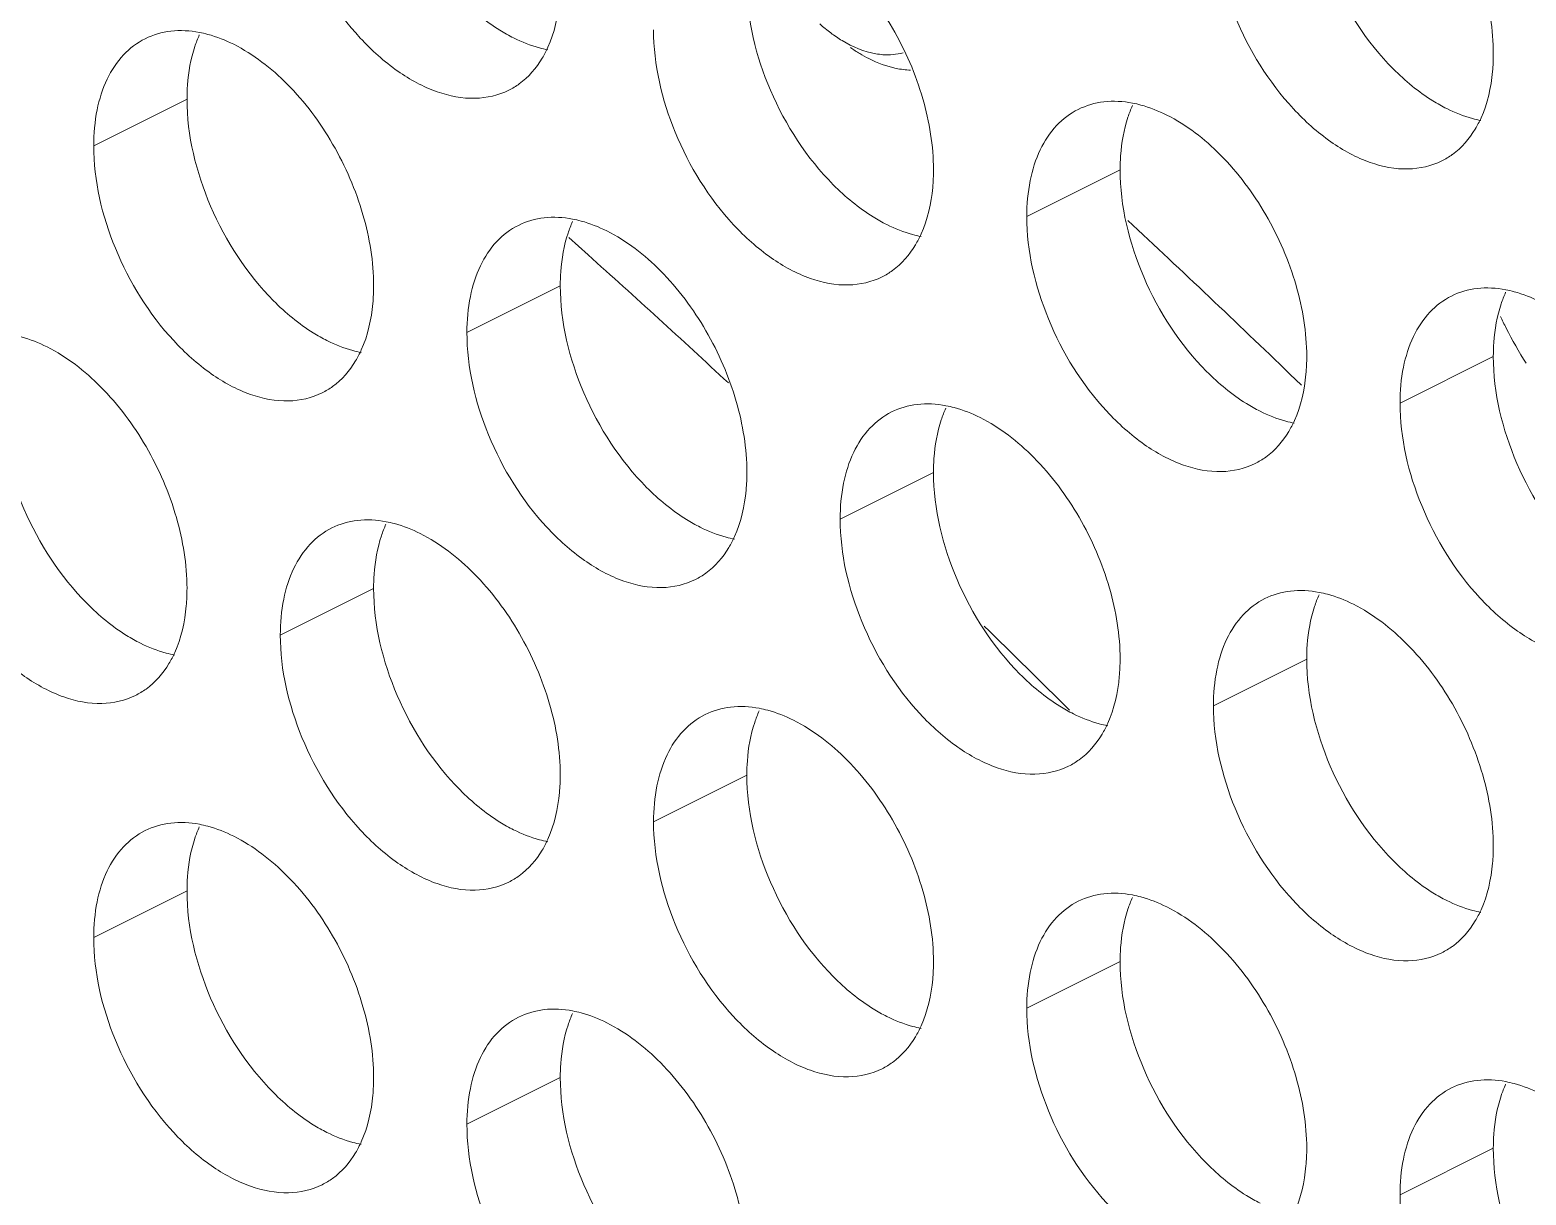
# Model space of a CAD drawing. Header units: millimetres. Extents: x 0 to 2524, y 0 to 1785.
# Drawn here: x 1880.57 to 1889.64, y 755.09 to 762.15 of the extents above; entities that cross this region are included whole.
import ezdxf

# ---------------------------------------------------------------- set-up
doc = ezdxf.new("R2010")
doc.units = ezdxf.units.MM
doc.header["$LTSCALE"] = 0.1
doc.layers.add('标注', color=251, linetype='Continuous', lineweight=9)

msp = doc.modelspace()

# ---------------------------------------------------------------- linework, layer by layer
at = {"layer": '标注'}
for p, q in [((1881.5214, 761.73), (1880.9557, 761.4471)), ((1881.5214, 761.73), (1880.9557, 761.4471)), ((1887.1783, 761.3016), (1886.6126, 761.0187)), ((1883.9529, 760.7861), (1883.8361, 760.8909)), ((1883.7842, 760.5986), (1883.2185, 760.3158)), ((1883.7842, 760.5986), (1883.2185, 760.3158)), ((1889.441, 760.1702), (1888.8753, 759.8873)), ((1888.2077, 760.0637), (1888.2789, 759.9951)), ((1886.0469, 759.4672), (1885.4812, 759.1844)), ((1886.0469, 759.4672), (1885.4812, 759.1844)), ((1882.6528, 758.7643), (1882.0871, 758.4815)), ((1888.3097, 758.3359), (1887.744, 758.053)), ((1888.3097, 758.3359), (1887.744, 758.053)), ((1884.9155, 757.6329), (1884.3499, 757.3501)), ((1881.5214, 756.93), (1880.9557, 756.6471)), ((1887.1783, 756.5016), (1886.6126, 756.2187)), ((1883.7842, 755.7986), (1883.2185, 755.5158)), ((1889.441, 755.3702), (1888.8753, 755.0873))]:
    msp.add_line(p, q, dxfattribs=at)
for centre, radius, start, end in [((1882.2659, 761.8189), 0.734, 155.87957, 161.78032), ((1882.2659, 761.8189), 0.734, 155.87957, 161.78032), ((1885.9975, 762.8927), 0.9531, 227.9166, 233.07259), ((1886.0915, 762.8256), 0.9557, 235.08756, 239.02292), ((1883.2699, 762.1895), 0.4532, 296.52559, 305.90341), ((1887.9228, 761.3905), 0.734, 155.87957, 161.78032), ((1888.9267, 761.7611), 0.4532, 296.52559, 305.90341), ((1884.5287, 760.6875), 0.734, 155.87957, 161.78032), ((1884.5287, 760.6875), 0.734, 155.87957, 161.78032), ((1833.1505, 702.9051), 79.3625, 46.072823, 47.050034), ((1832.0561, 703.0316), 77.6457, 47.208531, 48.057938), ((1885.5326, 761.0581), 0.4532, 296.52559, 305.90341), ((1890.1855, 760.2591), 0.734, 155.87957, 161.78032), ((1892.1352, 761.6808), 2.9391, 205.5487, 207.10149), ((1892.1159, 761.6705), 2.9172, 207.09398, 211.91045), ((1882.1385, 760.3552), 0.4532, 296.52559, 305.90341), ((1882.1385, 760.3552), 0.4532, 296.52559, 305.90341), ((1886.7914, 759.5562), 0.734, 155.87957, 161.78032), ((1886.7914, 759.5562), 0.734, 155.87957, 161.78032), ((1887.7953, 759.9267), 0.4532, 296.52559, 305.90341), ((1883.3973, 758.8532), 0.734, 155.87957, 161.78032), ((1884.4012, 759.2238), 0.4532, 296.52559, 305.90341), ((1884.4012, 759.2238), 0.4532, 296.52559, 305.90341), ((1889.0542, 758.4248), 0.734, 155.87957, 161.78032), ((1889.0542, 758.4248), 0.734, 155.87957, 161.78032), ((1829.3007, 700.13), 81.6474, 45.162011, 45.671287), ((1881.0071, 758.5209), 0.4532, 296.52559, 305.90341), ((1885.6601, 757.7219), 0.734, 155.87957, 161.78032), ((1886.664, 758.0924), 0.4532, 296.52559, 305.90341), ((1886.664, 758.0924), 0.4532, 296.52559, 305.90341), ((1882.2659, 757.0189), 0.734, 155.87957, 161.78032), ((1883.2699, 757.3895), 0.4532, 296.52559, 305.90341), ((1887.9228, 756.5905), 0.734, 155.87957, 161.78032), ((1888.9267, 756.9611), 0.4532, 296.52559, 305.90341), ((1888.9267, 756.9611), 0.4532, 296.52559, 305.90341), ((1884.5287, 755.8875), 0.734, 155.87957, 161.78032), ((1885.5326, 756.2581), 0.4532, 296.52559, 305.90341), ((1890.1855, 755.4591), 0.734, 155.87957, 161.78032), ((1882.1385, 755.5552), 0.4532, 296.52559, 305.90341)]:
    msp.add_arc(centre, radius, start, end, dxfattribs=at)
for points, knots in [([(1888.5925, 763.468), (1888.7131, 763.4077), (1888.9437, 763.2273), (1889.2099, 762.8693), (1889.391, 762.4505), (1889.441, 762.1494), (1889.441, 762.0045)], [0, 0, 0, 0, 0.229676, 0.488215, 0.753207, 1, 1, 1, 1]), ([(1883.4723, 761.7839), (1883.4097, 761.7527), (1883.2597, 761.7187), (1883.0219, 761.7665), (1882.7835, 761.8971), (1882.4757, 762.1747), (1882.1897, 762.6374), (1882.0871, 763.0698), (1882.0871, 763.2815)], [0, 0, 0, 0, 0.090718, 0.191742, 0.308104, 0.439279, 0.725532, 1, 1, 1, 1]), ([(1888.8335, 761.9138), (1888.6719, 762.0766), (1888.4209, 762.4638), (1888.3097, 762.9144), (1888.3097, 763.1359)], [0, 0, 0, 0, 0.508684, 1, 1, 1, 1]), ([(1889.1291, 761.3555), (1889.0665, 761.3243), (1888.9166, 761.2903), (1888.6788, 761.3381), (1888.4404, 761.4687), (1888.1326, 761.7463), (1887.8466, 762.209), (1887.744, 762.6414), (1887.744, 762.853)], [0, 0, 0, 0, 0.090718, 0.191742, 0.308104, 0.439279, 0.725532, 1, 1, 1, 1]), ([(1885.1984, 762.7651), (1885.319, 762.7047), (1885.5496, 762.5244), (1885.8158, 762.1663), (1885.9969, 761.7476), (1886.0469, 761.4465), (1886.0469, 761.3016)], [0, 0, 0, 0, 0.229676, 0.488215, 0.753207, 1, 1, 1, 1]), ([(1883.7842, 762.4329), (1883.7842, 762.3973), (1883.7785, 762.2651), (1883.7493, 762.1324), (1883.7095, 762.0441)], [0, 0, 0, 0, 0.268874, 1, 1, 1, 1]), ([(1885.4394, 761.2109), (1885.2778, 761.3737), (1885.0268, 761.7608), (1884.9155, 762.2114), (1884.9155, 762.4329)], [0, 0, 0, 0, 0.508684, 1, 1, 1, 1]), ([(1883.5013, 762.1008), (1883.4729, 762.115), (1883.355, 762.1815), (1883.2495, 762.2689), (1883.1766, 762.3423)], [0, 0, 0, 0, 0.235002, 1, 1, 1, 1]), ([(1881.2676, 762.0961), (1881.316, 762.1202), (1881.426, 762.152), (1881.5397, 762.1452), (1881.5966, 762.1343)], [0, 0, 0, 0, 0.482538, 1, 1, 1, 1]), ([(1881.2676, 762.0961), (1881.316, 762.1202), (1881.426, 762.152), (1881.5397, 762.1452), (1881.5966, 762.1343)], [0, 0, 0, 0, 0.482538, 1, 1, 1, 1]), ([(1881.5966, 762.1343), (1881.6138, 762.131), (1881.6854, 762.1144), (1881.7543, 762.0871), (1881.8043, 762.0621)], [0, 0, 0, 0, 0.238696, 1, 1, 1, 1]), ([(1881.5966, 762.1343), (1881.6138, 762.131), (1881.6854, 762.1144), (1881.7543, 762.0871), (1881.8043, 762.0621)], [0, 0, 0, 0, 0.238696, 1, 1, 1, 1]), ([(1885.735, 760.6526), (1885.6724, 760.6213), (1885.5225, 760.5874), (1885.2847, 760.6351), (1885.0463, 760.7658), (1884.7385, 761.0433), (1884.4525, 761.506), (1884.3499, 761.9384), (1884.3499, 762.1501)], [0, 0, 0, 0, 0.090718, 0.191742, 0.308104, 0.439279, 0.725532, 1, 1, 1, 1]), ([(1885.4249, 762.1308), (1885.4468, 762.1144), (1885.5299, 762.0578), (1885.6254, 762.017), (1885.6976, 762.0046)], [0, 0, 0, 0, 0.272237, 1, 1, 1, 1]), ([(1880.9557, 761.4471), (1880.9557, 761.52), (1880.9678, 761.6589), (1881.0268, 761.8491), (1881.1262, 762.0013), (1881.2187, 762.0717), (1881.2676, 762.0961)], [0, 0, 0, 0, 0.289235, 0.54966, 0.782932, 1, 1, 1, 1]), ([(1880.9557, 761.4471), (1880.9557, 761.52), (1880.9678, 761.6589), (1881.0268, 761.8491), (1881.1262, 762.0013), (1881.2187, 762.0717), (1881.2676, 762.0961)], [0, 0, 0, 0, 0.289235, 0.54966, 0.782932, 1, 1, 1, 1]), ([(1881.5214, 761.73), (1881.5214, 761.7584), (1881.5251, 761.8659), (1881.5439, 761.9733), (1881.5688, 762.0484)], [0, 0, 0, 0, 0.264225, 1, 1, 1, 1]), ([(1881.5214, 761.73), (1881.5214, 761.7584), (1881.5251, 761.8659), (1881.5439, 761.9733), (1881.5688, 762.0484)], [0, 0, 0, 0, 0.264225, 1, 1, 1, 1]), ([(1881.8043, 762.0621), (1881.9249, 762.0018), (1882.1555, 761.8214), (1882.4217, 761.4634), (1882.6028, 761.0446), (1882.6528, 760.7436), (1882.6528, 760.5986)], [0, 0, 0, 0, 0.229676, 0.488215, 0.753207, 1, 1, 1, 1]), ([(1881.8043, 762.0621), (1881.9249, 762.0018), (1882.1555, 761.8214), (1882.4217, 761.4634), (1882.6028, 761.0446), (1882.6528, 760.7436), (1882.6528, 760.5986)], [0, 0, 0, 0, 0.229676, 0.488215, 0.753207, 1, 1, 1, 1]), ([(1883.709, 762.0286), (1883.6918, 762.0319), (1883.6202, 762.0485), (1883.5513, 762.0758), (1883.5013, 762.1008)], [0, 0, 0, 0, 0.238696, 1, 1, 1, 1]), ([(1883.7095, 762.0441), (1883.6993, 762.0212), (1883.656, 761.9372), (1883.5919, 761.8631), (1883.5356, 761.8223)], [0, 0, 0, 0, 0.265525, 1, 1, 1, 1]), ([(1885.5996, 762.0062), (1885.6177, 761.9953), (1885.6873, 761.9568), (1885.763, 761.9284), (1885.8202, 761.9165)], [0, 0, 0, 0, 0.26533, 1, 1, 1, 1]), ([(1885.6976, 762.0046), (1885.7119, 762.0022), (1885.7667, 761.9954), (1885.8233, 762), (1885.8625, 762.011)], [0, 0, 0, 0, 0.262378, 1, 1, 1, 1]), ([(1889.441, 762.0045), (1889.441, 761.9689), (1889.4353, 761.8366), (1889.4061, 761.704), (1889.3664, 761.6156)], [0, 0, 0, 0, 0.268874, 1, 1, 1, 1]), ([(1889.1582, 761.6724), (1889.1298, 761.6866), (1889.0118, 761.7531), (1888.9063, 761.8404), (1888.8335, 761.9138)], [0, 0, 0, 0, 0.235002, 1, 1, 1, 1]), ([(1882.0452, 760.508), (1881.8837, 760.6707), (1881.6327, 761.0579), (1881.5214, 761.5085), (1881.5214, 761.73)], [0, 0, 0, 0, 0.508684, 1, 1, 1, 1]), ([(1882.0452, 760.508), (1881.8837, 760.6707), (1881.6327, 761.0579), (1881.5214, 761.5085), (1881.5214, 761.73)], [0, 0, 0, 0, 0.508684, 1, 1, 1, 1]), ([(1886.6126, 761.0187), (1886.6126, 761.0916), (1886.6246, 761.2305), (1886.6836, 761.4207), (1886.783, 761.5729), (1886.8756, 761.6433), (1886.9245, 761.6677)], [0, 0, 0, 0, 0.289235, 0.54966, 0.782932, 1, 1, 1, 1]), ([(1886.9245, 761.6677), (1886.9728, 761.6918), (1887.0829, 761.7236), (1887.1966, 761.7167), (1887.2534, 761.7059)], [0, 0, 0, 0, 0.482538, 1, 1, 1, 1]), ([(1887.2534, 761.7059), (1887.2706, 761.7026), (1887.3422, 761.686), (1887.4111, 761.6587), (1887.4611, 761.6337)], [0, 0, 0, 0, 0.238696, 1, 1, 1, 1]), ([(1889.3659, 761.6002), (1889.3487, 761.6035), (1889.2771, 761.6201), (1889.2082, 761.6474), (1889.1582, 761.6724)], [0, 0, 0, 0, 0.238696, 1, 1, 1, 1]), ([(1887.1783, 761.3016), (1887.1783, 761.33), (1887.182, 761.4374), (1887.2008, 761.5448), (1887.2256, 761.62)], [0, 0, 0, 0, 0.264225, 1, 1, 1, 1]), ([(1887.4611, 761.6337), (1887.5818, 761.5734), (1887.8123, 761.393), (1888.0785, 761.0349), (1888.2596, 760.6162), (1888.3097, 760.3151), (1888.3097, 760.1702)], [0, 0, 0, 0, 0.229676, 0.488215, 0.753207, 1, 1, 1, 1]), ([(1889.3664, 761.6156), (1889.3561, 761.5927), (1889.3128, 761.5088), (1889.2487, 761.4346), (1889.1925, 761.3939)], [0, 0, 0, 0, 0.265525, 1, 1, 1, 1]), ([(1882.3409, 759.9496), (1882.2783, 759.9184), (1882.1284, 759.8844), (1881.8906, 759.9322), (1881.6522, 760.0628), (1881.3444, 760.3404), (1881.0583, 760.8031), (1880.9557, 761.2355), (1880.9557, 761.4471)], [0, 0, 0, 0, 0.090718, 0.191742, 0.308104, 0.439279, 0.725532, 1, 1, 1, 1]), ([(1882.3409, 759.9496), (1882.2783, 759.9184), (1882.1284, 759.8844), (1881.8906, 759.9322), (1881.6522, 760.0628), (1881.3444, 760.3404), (1881.0583, 760.8031), (1880.9557, 761.2355), (1880.9557, 761.4471)], [0, 0, 0, 0, 0.090718, 0.191742, 0.308104, 0.439279, 0.725532, 1, 1, 1, 1]), ([(1886.0469, 761.3016), (1886.0469, 761.2659), (1886.0412, 761.1337), (1886.012, 761.0011), (1885.9723, 760.9127)], [0, 0, 0, 0, 0.268874, 1, 1, 1, 1]), ([(1887.7021, 760.0795), (1887.5405, 760.2423), (1887.2895, 760.6295), (1887.1783, 761.08), (1887.1783, 761.3016)], [0, 0, 0, 0, 0.508684, 1, 1, 1, 1]), ([(1885.7641, 760.9694), (1885.7356, 760.9836), (1885.6177, 761.0502), (1885.5122, 761.1375), (1885.4394, 761.2109)], [0, 0, 0, 0, 0.235002, 1, 1, 1, 1]), ([(1883.5304, 760.9648), (1883.5787, 760.9889), (1883.6888, 761.0206), (1883.8024, 761.0138), (1883.8593, 761.0029)], [0, 0, 0, 0, 0.482538, 1, 1, 1, 1]), ([(1883.5304, 760.9648), (1883.5787, 760.9889), (1883.6888, 761.0206), (1883.8024, 761.0138), (1883.8593, 761.0029)], [0, 0, 0, 0, 0.482538, 1, 1, 1, 1]), ([(1887.9978, 759.5212), (1887.9352, 759.49), (1887.7852, 759.456), (1887.5474, 759.5038), (1887.309, 759.6344), (1887.0012, 759.912), (1886.7152, 760.3747), (1886.6126, 760.8071), (1886.6126, 761.0187)], [0, 0, 0, 0, 0.090718, 0.191742, 0.308104, 0.439279, 0.725532, 1, 1, 1, 1]), ([(1883.2185, 760.3158), (1883.2185, 760.3886), (1883.2305, 760.5276), (1883.2895, 760.7177), (1883.3889, 760.8699), (1883.4815, 760.9404), (1883.5304, 760.9648)], [0, 0, 0, 0, 0.289235, 0.54966, 0.782932, 1, 1, 1, 1]), ([(1883.2185, 760.3158), (1883.2185, 760.3886), (1883.2305, 760.5276), (1883.2895, 760.7177), (1883.3889, 760.8699), (1883.4815, 760.9404), (1883.5304, 760.9648)], [0, 0, 0, 0, 0.289235, 0.54966, 0.782932, 1, 1, 1, 1]), ([(1883.8593, 761.0029), (1883.8765, 760.9996), (1883.9481, 760.983), (1884.017, 760.9557), (1884.067, 760.9307)], [0, 0, 0, 0, 0.238696, 1, 1, 1, 1]), ([(1883.8593, 761.0029), (1883.8765, 760.9996), (1883.9481, 760.983), (1884.017, 760.9557), (1884.067, 760.9307)], [0, 0, 0, 0, 0.238696, 1, 1, 1, 1]), ([(1884.067, 760.9307), (1884.1877, 760.8704), (1884.4182, 760.6901), (1884.6844, 760.332), (1884.8655, 759.9133), (1884.9155, 759.6122), (1884.9155, 759.4672)], [0, 0, 0, 0, 0.229676, 0.488215, 0.753207, 1, 1, 1, 1]), ([(1884.067, 760.9307), (1884.1877, 760.8704), (1884.4182, 760.6901), (1884.6844, 760.332), (1884.8655, 759.9133), (1884.9155, 759.6122), (1884.9155, 759.4672)], [0, 0, 0, 0, 0.229676, 0.488215, 0.753207, 1, 1, 1, 1]), ([(1885.9718, 760.8973), (1885.9546, 760.9005), (1885.883, 760.9172), (1885.8141, 760.9444), (1885.7641, 760.9694)], [0, 0, 0, 0, 0.238696, 1, 1, 1, 1]), ([(1883.7842, 760.5986), (1883.7842, 760.627), (1883.7879, 760.7345), (1883.8067, 760.8419), (1883.8315, 760.917)], [0, 0, 0, 0, 0.264225, 1, 1, 1, 1]), ([(1883.7842, 760.5986), (1883.7842, 760.627), (1883.7879, 760.7345), (1883.8067, 760.8419), (1883.8315, 760.917)], [0, 0, 0, 0, 0.264225, 1, 1, 1, 1]), ([(1885.9723, 760.9127), (1885.962, 760.8898), (1885.9187, 760.8058), (1885.8546, 760.7317), (1885.7984, 760.691)], [0, 0, 0, 0, 0.265525, 1, 1, 1, 1]), ([(1882.6528, 760.5986), (1882.6528, 760.563), (1882.6471, 760.4307), (1882.6179, 760.2981), (1882.5782, 760.2097)], [0, 0, 0, 0, 0.268874, 1, 1, 1, 1]), ([(1882.6528, 760.5986), (1882.6528, 760.563), (1882.6471, 760.4307), (1882.6179, 760.2981), (1882.5782, 760.2097)], [0, 0, 0, 0, 0.268874, 1, 1, 1, 1]), ([(1884.308, 759.3766), (1884.1464, 759.5394), (1883.8954, 759.9265), (1883.7842, 760.3771), (1883.7842, 760.5986)], [0, 0, 0, 0, 0.508684, 1, 1, 1, 1]), ([(1884.308, 759.3766), (1884.1464, 759.5394), (1883.8954, 759.9265), (1883.7842, 760.3771), (1883.7842, 760.5986)], [0, 0, 0, 0, 0.508684, 1, 1, 1, 1]), ([(1889.1872, 760.5363), (1889.2356, 760.5604), (1889.3456, 760.5922), (1889.4593, 760.5854), (1889.5162, 760.5745)], [0, 0, 0, 0, 0.482538, 1, 1, 1, 1]), ([(1889.5162, 760.5745), (1889.5334, 760.5712), (1889.605, 760.5546), (1889.6739, 760.5273), (1889.7239, 760.5023)], [0, 0, 0, 0, 0.238696, 1, 1, 1, 1]), ([(1882.37, 760.2665), (1882.3415, 760.2807), (1882.2236, 760.3472), (1882.1181, 760.4345), (1882.0452, 760.508)], [0, 0, 0, 0, 0.235002, 1, 1, 1, 1]), ([(1882.37, 760.2665), (1882.3415, 760.2807), (1882.2236, 760.3472), (1882.1181, 760.4345), (1882.0452, 760.508)], [0, 0, 0, 0, 0.235002, 1, 1, 1, 1]), ([(1888.8753, 759.8873), (1888.8753, 759.9602), (1888.8873, 760.0991), (1888.9464, 760.2893), (1889.0458, 760.4415), (1889.1383, 760.5119), (1889.1872, 760.5363)], [0, 0, 0, 0, 0.289235, 0.54966, 0.782932, 1, 1, 1, 1]), ([(1889.441, 760.1702), (1889.441, 760.1986), (1889.4447, 760.3061), (1889.4635, 760.4135), (1889.4884, 760.4886)], [0, 0, 0, 0, 0.264225, 1, 1, 1, 1]), ([(1880.4652, 760.3), (1880.4824, 760.2967), (1880.554, 760.2801), (1880.6229, 760.2528), (1880.6729, 760.2278)], [0, 0, 0, 0, 0.238696, 1, 1, 1, 1]), ([(1884.6036, 758.8183), (1884.541, 758.787), (1884.3911, 758.7531), (1884.1533, 758.8008), (1883.9149, 758.9315), (1883.6071, 759.209), (1883.3211, 759.6717), (1883.2185, 760.1041), (1883.2185, 760.3158)], [0, 0, 0, 0, 0.090718, 0.191742, 0.308104, 0.439279, 0.725532, 1, 1, 1, 1]), ([(1884.6036, 758.8183), (1884.541, 758.787), (1884.3911, 758.7531), (1884.1533, 758.8008), (1883.9149, 758.9315), (1883.6071, 759.209), (1883.3211, 759.6717), (1883.2185, 760.1041), (1883.2185, 760.3158)], [0, 0, 0, 0, 0.090718, 0.191742, 0.308104, 0.439279, 0.725532, 1, 1, 1, 1]), ([(1880.6729, 760.2278), (1880.7935, 760.1675), (1881.0241, 759.9871), (1881.2903, 759.629), (1881.4714, 759.2103), (1881.5214, 758.9092), (1881.5214, 758.7643)], [0, 0, 0, 0, 0.229676, 0.488215, 0.753207, 1, 1, 1, 1]), ([(1882.5777, 760.1943), (1882.5604, 760.1976), (1882.4889, 760.2142), (1882.42, 760.2415), (1882.37, 760.2665)], [0, 0, 0, 0, 0.238696, 1, 1, 1, 1]), ([(1882.5777, 760.1943), (1882.5604, 760.1976), (1882.4889, 760.2142), (1882.42, 760.2415), (1882.37, 760.2665)], [0, 0, 0, 0, 0.238696, 1, 1, 1, 1]), ([(1882.5782, 760.2097), (1882.5679, 760.1869), (1882.5246, 760.1029), (1882.4605, 760.0287), (1882.4043, 759.988)], [0, 0, 0, 0, 0.265525, 1, 1, 1, 1]), ([(1882.5782, 760.2097), (1882.5679, 760.1869), (1882.5246, 760.1029), (1882.4605, 760.0287), (1882.4043, 759.988)], [0, 0, 0, 0, 0.265525, 1, 1, 1, 1]), ([(1888.3097, 760.1702), (1888.3097, 760.1346), (1888.304, 760.0023), (1888.2747, 759.8697), (1888.235, 759.7813)], [0, 0, 0, 0, 0.268874, 1, 1, 1, 1]), ([(1889.9648, 758.9482), (1889.8033, 759.1109), (1889.5523, 759.4981), (1889.441, 759.9487), (1889.441, 760.1702)], [0, 0, 0, 0, 0.508684, 1, 1, 1, 1]), ([(1888.0268, 759.8381), (1887.9984, 759.8523), (1887.8805, 759.9188), (1887.775, 760.0061), (1887.7021, 760.0795)], [0, 0, 0, 0, 0.235002, 1, 1, 1, 1]), ([(1880.9139, 758.6736), (1880.7523, 758.8364), (1880.5013, 759.2236), (1880.3901, 759.6742), (1880.3901, 759.8957)], [0, 0, 0, 0, 0.508684, 1, 1, 1, 1]), ([(1885.7931, 759.8334), (1885.8414, 759.8575), (1885.9515, 759.8892), (1886.0652, 759.8824), (1886.1221, 759.8716)], [0, 0, 0, 0, 0.482538, 1, 1, 1, 1]), ([(1885.7931, 759.8334), (1885.8414, 759.8575), (1885.9515, 759.8892), (1886.0652, 759.8824), (1886.1221, 759.8716)], [0, 0, 0, 0, 0.482538, 1, 1, 1, 1]), ([(1886.1221, 759.8716), (1886.1393, 759.8683), (1886.2108, 759.8516), (1886.2798, 759.8244), (1886.3298, 759.7994)], [0, 0, 0, 0, 0.238696, 1, 1, 1, 1]), ([(1886.1221, 759.8716), (1886.1393, 759.8683), (1886.2108, 759.8516), (1886.2798, 759.8244), (1886.3298, 759.7994)], [0, 0, 0, 0, 0.238696, 1, 1, 1, 1]), ([(1888.2345, 759.7659), (1888.2173, 759.7692), (1888.1457, 759.7858), (1888.0768, 759.8131), (1888.0268, 759.8381)], [0, 0, 0, 0, 0.238696, 1, 1, 1, 1]), ([(1890.2605, 758.3898), (1890.1979, 758.3586), (1890.048, 758.3246), (1889.8102, 758.3724), (1889.5718, 758.503), (1889.264, 758.7806), (1888.9779, 759.2433), (1888.8753, 759.6757), (1888.8753, 759.8873)], [0, 0, 0, 0, 0.090718, 0.191742, 0.308104, 0.439279, 0.725532, 1, 1, 1, 1]), ([(1885.4812, 759.1844), (1885.4812, 759.2573), (1885.4932, 759.3962), (1885.5523, 759.5864), (1885.6516, 759.7386), (1885.7442, 759.809), (1885.7931, 759.8334)], [0, 0, 0, 0, 0.289235, 0.54966, 0.782932, 1, 1, 1, 1]), ([(1885.4812, 759.1844), (1885.4812, 759.2573), (1885.4932, 759.3962), (1885.5523, 759.5864), (1885.6516, 759.7386), (1885.7442, 759.809), (1885.7931, 759.8334)], [0, 0, 0, 0, 0.289235, 0.54966, 0.782932, 1, 1, 1, 1]), ([(1886.0469, 759.4672), (1886.0469, 759.4957), (1886.0506, 759.6031), (1886.0694, 759.7105), (1886.0942, 759.7857)], [0, 0, 0, 0, 0.264225, 1, 1, 1, 1]), ([(1886.0469, 759.4672), (1886.0469, 759.4957), (1886.0506, 759.6031), (1886.0694, 759.7105), (1886.0942, 759.7857)], [0, 0, 0, 0, 0.264225, 1, 1, 1, 1]), ([(1886.3298, 759.7994), (1886.4504, 759.739), (1886.6809, 759.5587), (1886.9471, 759.2006), (1887.1283, 758.7819), (1887.1783, 758.4808), (1887.1783, 758.3359)], [0, 0, 0, 0, 0.229676, 0.488215, 0.753207, 1, 1, 1, 1]), ([(1886.3298, 759.7994), (1886.4504, 759.739), (1886.6809, 759.5587), (1886.9471, 759.2006), (1887.1283, 758.7819), (1887.1783, 758.4808), (1887.1783, 758.3359)], [0, 0, 0, 0, 0.229676, 0.488215, 0.753207, 1, 1, 1, 1]), ([(1888.235, 759.7813), (1888.2247, 759.7584), (1888.1815, 759.6744), (1888.1174, 759.6003), (1888.0611, 759.5596)], [0, 0, 0, 0, 0.265525, 1, 1, 1, 1]), ([(1881.2095, 758.1153), (1881.1469, 758.0841), (1880.997, 758.0501), (1880.7592, 758.0979), (1880.5208, 758.2285), (1880.213, 758.5061), (1879.927, 758.9688), (1879.8244, 759.4012), (1879.8244, 759.6128)], [0, 0, 0, 0, 0.090718, 0.191742, 0.308104, 0.439279, 0.725532, 1, 1, 1, 1]), ([(1884.9155, 759.4672), (1884.9155, 759.4316), (1884.9099, 759.2994), (1884.8806, 759.1667), (1884.8409, 759.0784)], [0, 0, 0, 0, 0.268874, 1, 1, 1, 1]), ([(1884.9155, 759.4672), (1884.9155, 759.4316), (1884.9099, 759.2994), (1884.8806, 759.1667), (1884.8409, 759.0784)], [0, 0, 0, 0, 0.268874, 1, 1, 1, 1]), ([(1886.5707, 758.2452), (1886.4092, 758.408), (1886.1582, 758.7951), (1886.0469, 759.2457), (1886.0469, 759.4672)], [0, 0, 0, 0, 0.508684, 1, 1, 1, 1]), ([(1886.5707, 758.2452), (1886.4092, 758.408), (1886.1582, 758.7951), (1886.0469, 759.2457), (1886.0469, 759.4672)], [0, 0, 0, 0, 0.508684, 1, 1, 1, 1]), ([(1884.6327, 759.1351), (1884.6043, 759.1493), (1884.4864, 759.2158), (1884.3809, 759.3032), (1884.308, 759.3766)], [0, 0, 0, 0, 0.235002, 1, 1, 1, 1]), ([(1884.6327, 759.1351), (1884.6043, 759.1493), (1884.4864, 759.2158), (1884.3809, 759.3032), (1884.308, 759.3766)], [0, 0, 0, 0, 0.235002, 1, 1, 1, 1]), ([(1882.0871, 758.4815), (1882.0871, 758.5543), (1882.0991, 758.6932), (1882.1582, 758.8834), (1882.2575, 759.0356), (1882.3501, 759.106), (1882.399, 759.1304)], [0, 0, 0, 0, 0.289235, 0.54966, 0.782932, 1, 1, 1, 1]), ([(1882.399, 759.1304), (1882.4473, 759.1545), (1882.5574, 759.1863), (1882.6711, 759.1795), (1882.7279, 759.1686)], [0, 0, 0, 0, 0.482538, 1, 1, 1, 1]), ([(1882.7279, 759.1686), (1882.7452, 759.1653), (1882.8167, 759.1487), (1882.8856, 759.1214), (1882.9356, 759.0964)], [0, 0, 0, 0, 0.238696, 1, 1, 1, 1]), ([(1884.8404, 759.0629), (1884.8232, 759.0662), (1884.7516, 759.0829), (1884.6827, 759.1101), (1884.6327, 759.1351)], [0, 0, 0, 0, 0.238696, 1, 1, 1, 1]), ([(1884.8404, 759.0629), (1884.8232, 759.0662), (1884.7516, 759.0829), (1884.6827, 759.1101), (1884.6327, 759.1351)], [0, 0, 0, 0, 0.238696, 1, 1, 1, 1]), ([(1886.8664, 757.6869), (1886.8038, 757.6557), (1886.6538, 757.6217), (1886.4161, 757.6695), (1886.1776, 757.8001), (1885.8699, 758.0776), (1885.5838, 758.5403), (1885.4812, 758.9728), (1885.4812, 759.1844)], [0, 0, 0, 0, 0.090718, 0.191742, 0.308104, 0.439279, 0.725532, 1, 1, 1, 1]), ([(1886.8664, 757.6869), (1886.8038, 757.6557), (1886.6538, 757.6217), (1886.4161, 757.6695), (1886.1776, 757.8001), (1885.8699, 758.0776), (1885.5838, 758.5403), (1885.4812, 758.9728), (1885.4812, 759.1844)], [0, 0, 0, 0, 0.090718, 0.191742, 0.308104, 0.439279, 0.725532, 1, 1, 1, 1]), ([(1882.6528, 758.7643), (1882.6528, 758.7927), (1882.6565, 758.9002), (1882.6753, 759.0076), (1882.7001, 759.0827)], [0, 0, 0, 0, 0.264225, 1, 1, 1, 1]), ([(1882.9356, 759.0964), (1883.0563, 759.0361), (1883.2868, 758.8557), (1883.553, 758.4977), (1883.7342, 758.079), (1883.7842, 757.7779), (1883.7842, 757.6329)], [0, 0, 0, 0, 0.229676, 0.488215, 0.753207, 1, 1, 1, 1]), ([(1884.8409, 759.0784), (1884.8306, 759.0555), (1884.7874, 758.9715), (1884.7232, 758.8974), (1884.667, 758.8567)], [0, 0, 0, 0, 0.265525, 1, 1, 1, 1]), ([(1884.8409, 759.0784), (1884.8306, 759.0555), (1884.7874, 758.9715), (1884.7232, 758.8974), (1884.667, 758.8567)], [0, 0, 0, 0, 0.265525, 1, 1, 1, 1]), ([(1881.5214, 758.7643), (1881.5214, 758.7287), (1881.5157, 758.5964), (1881.4865, 758.4638), (1881.4468, 758.3754)], [0, 0, 0, 0, 0.268874, 1, 1, 1, 1]), ([(1883.1766, 757.5423), (1883.015, 757.705), (1882.764, 758.0922), (1882.6528, 758.5428), (1882.6528, 758.7643)], [0, 0, 0, 0, 0.508684, 1, 1, 1, 1]), ([(1888.0559, 758.702), (1888.1042, 758.7261), (1888.2143, 758.7579), (1888.3279, 758.7511), (1888.3848, 758.7402)], [0, 0, 0, 0, 0.482538, 1, 1, 1, 1]), ([(1888.0559, 758.702), (1888.1042, 758.7261), (1888.2143, 758.7579), (1888.3279, 758.7511), (1888.3848, 758.7402)], [0, 0, 0, 0, 0.482538, 1, 1, 1, 1]), ([(1881.2386, 758.4322), (1881.2102, 758.4464), (1881.0922, 758.5129), (1880.9867, 758.6002), (1880.9139, 758.6736)], [0, 0, 0, 0, 0.235002, 1, 1, 1, 1]), ([(1887.744, 758.053), (1887.744, 758.1259), (1887.756, 758.2648), (1887.815, 758.455), (1887.9144, 758.6072), (1888.0069, 758.6776), (1888.0559, 758.702)], [0, 0, 0, 0, 0.289235, 0.54966, 0.782932, 1, 1, 1, 1]), ([(1887.744, 758.053), (1887.744, 758.1259), (1887.756, 758.2648), (1887.815, 758.455), (1887.9144, 758.6072), (1888.0069, 758.6776), (1888.0559, 758.702)], [0, 0, 0, 0, 0.289235, 0.54966, 0.782932, 1, 1, 1, 1]), ([(1888.3848, 758.7402), (1888.402, 758.7369), (1888.4736, 758.7203), (1888.5425, 758.693), (1888.5925, 758.668)], [0, 0, 0, 0, 0.238696, 1, 1, 1, 1]), ([(1888.3848, 758.7402), (1888.402, 758.7369), (1888.4736, 758.7203), (1888.5425, 758.693), (1888.5925, 758.668)], [0, 0, 0, 0, 0.238696, 1, 1, 1, 1]), ([(1888.5925, 758.668), (1888.7131, 758.6077), (1888.9437, 758.4273), (1889.2099, 758.0693), (1889.391, 757.6505), (1889.441, 757.3494), (1889.441, 757.2045)], [0, 0, 0, 0, 0.229676, 0.488215, 0.753207, 1, 1, 1, 1]), ([(1888.5925, 758.668), (1888.7131, 758.6077), (1888.9437, 758.4273), (1889.2099, 758.0693), (1889.391, 757.6505), (1889.441, 757.3494), (1889.441, 757.2045)], [0, 0, 0, 0, 0.229676, 0.488215, 0.753207, 1, 1, 1, 1]), ([(1888.3097, 758.3359), (1888.3097, 758.3643), (1888.3134, 758.4717), (1888.3322, 758.5792), (1888.357, 758.6543)], [0, 0, 0, 0, 0.264225, 1, 1, 1, 1]), ([(1888.3097, 758.3359), (1888.3097, 758.3643), (1888.3134, 758.4717), (1888.3322, 758.5792), (1888.357, 758.6543)], [0, 0, 0, 0, 0.264225, 1, 1, 1, 1]), ([(1883.4723, 756.9839), (1883.4097, 756.9527), (1883.2597, 756.9187), (1883.0219, 756.9665), (1882.7835, 757.0971), (1882.4757, 757.3747), (1882.1897, 757.8374), (1882.0871, 758.2698), (1882.0871, 758.4815)], [0, 0, 0, 0, 0.090718, 0.191742, 0.308104, 0.439279, 0.725532, 1, 1, 1, 1]), ([(1881.4463, 758.36), (1881.4291, 758.3633), (1881.3575, 758.3799), (1881.2886, 758.4072), (1881.2386, 758.4322)], [0, 0, 0, 0, 0.238696, 1, 1, 1, 1]), ([(1881.4468, 758.3754), (1881.4365, 758.3525), (1881.3933, 758.2686), (1881.3291, 758.1944), (1881.2729, 758.1537)], [0, 0, 0, 0, 0.265525, 1, 1, 1, 1]), ([(1887.1783, 758.3359), (1887.1783, 758.3002), (1887.1726, 758.168), (1887.1434, 758.0354), (1887.1037, 757.947)], [0, 0, 0, 0, 0.268874, 1, 1, 1, 1]), ([(1887.1783, 758.3359), (1887.1783, 758.3002), (1887.1726, 758.168), (1887.1434, 758.0354), (1887.1037, 757.947)], [0, 0, 0, 0, 0.268874, 1, 1, 1, 1]), ([(1888.8335, 757.1138), (1888.6719, 757.2766), (1888.4209, 757.6638), (1888.3097, 758.1144), (1888.3097, 758.3359)], [0, 0, 0, 0, 0.508684, 1, 1, 1, 1]), ([(1888.8335, 757.1138), (1888.6719, 757.2766), (1888.4209, 757.6638), (1888.3097, 758.1144), (1888.3097, 758.3359)], [0, 0, 0, 0, 0.508684, 1, 1, 1, 1]), ([(1886.8954, 758.0038), (1886.867, 758.018), (1886.7491, 758.0845), (1886.6436, 758.1718), (1886.5707, 758.2452)], [0, 0, 0, 0, 0.235002, 1, 1, 1, 1]), ([(1886.8954, 758.0038), (1886.867, 758.018), (1886.7491, 758.0845), (1886.6436, 758.1718), (1886.5707, 758.2452)], [0, 0, 0, 0, 0.235002, 1, 1, 1, 1]), ([(1884.6618, 757.9991), (1884.7101, 758.0232), (1884.8202, 758.0549), (1884.9338, 758.0481), (1884.9907, 758.0372)], [0, 0, 0, 0, 0.482538, 1, 1, 1, 1]), ([(1884.9907, 758.0372), (1885.0079, 758.0339), (1885.0795, 758.0173), (1885.1484, 757.9901), (1885.1984, 757.9651)], [0, 0, 0, 0, 0.238696, 1, 1, 1, 1]), ([(1889.1291, 756.5555), (1889.0665, 756.5243), (1888.9166, 756.4903), (1888.6788, 756.5381), (1888.4404, 756.6687), (1888.1326, 756.9463), (1887.8466, 757.409), (1887.744, 757.8414), (1887.744, 758.053)], [0, 0, 0, 0, 0.090718, 0.191742, 0.308104, 0.439279, 0.725532, 1, 1, 1, 1]), ([(1889.1291, 756.5555), (1889.0665, 756.5243), (1888.9166, 756.4903), (1888.6788, 756.5381), (1888.4404, 756.6687), (1888.1326, 756.9463), (1887.8466, 757.409), (1887.744, 757.8414), (1887.744, 758.053)], [0, 0, 0, 0, 0.090718, 0.191742, 0.308104, 0.439279, 0.725532, 1, 1, 1, 1]), ([(1884.3499, 757.3501), (1884.3499, 757.4229), (1884.3619, 757.5619), (1884.4209, 757.752), (1884.5203, 757.9043), (1884.6128, 757.9747), (1884.6618, 757.9991)], [0, 0, 0, 0, 0.289235, 0.54966, 0.782932, 1, 1, 1, 1]), ([(1884.9155, 757.6329), (1884.9155, 757.6613), (1884.9192, 757.7688), (1884.938, 757.8762), (1884.9629, 757.9513)], [0, 0, 0, 0, 0.264225, 1, 1, 1, 1]), ([(1885.1984, 757.9651), (1885.319, 757.9047), (1885.5496, 757.7244), (1885.8158, 757.3663), (1885.9969, 756.9476), (1886.0469, 756.6465), (1886.0469, 756.5016)], [0, 0, 0, 0, 0.229676, 0.488215, 0.753207, 1, 1, 1, 1]), ([(1887.1031, 757.9316), (1887.0859, 757.9349), (1887.0143, 757.9515), (1886.9454, 757.9788), (1886.8954, 758.0038)], [0, 0, 0, 0, 0.238696, 1, 1, 1, 1]), ([(1887.1031, 757.9316), (1887.0859, 757.9349), (1887.0143, 757.9515), (1886.9454, 757.9788), (1886.8954, 758.0038)], [0, 0, 0, 0, 0.238696, 1, 1, 1, 1]), ([(1887.1037, 757.947), (1887.0934, 757.9241), (1887.0501, 757.8401), (1886.986, 757.766), (1886.9298, 757.7253)], [0, 0, 0, 0, 0.265525, 1, 1, 1, 1]), ([(1887.1037, 757.947), (1887.0934, 757.9241), (1887.0501, 757.8401), (1886.986, 757.766), (1886.9298, 757.7253)], [0, 0, 0, 0, 0.265525, 1, 1, 1, 1]), ([(1883.7842, 757.6329), (1883.7842, 757.5973), (1883.7785, 757.4651), (1883.7493, 757.3324), (1883.7095, 757.2441)], [0, 0, 0, 0, 0.268874, 1, 1, 1, 1]), ([(1885.4394, 756.4109), (1885.2778, 756.5737), (1885.0268, 756.9608), (1884.9155, 757.4114), (1884.9155, 757.6329)], [0, 0, 0, 0, 0.508684, 1, 1, 1, 1]), ([(1883.5013, 757.3008), (1883.4729, 757.315), (1883.355, 757.3815), (1883.2495, 757.4689), (1883.1766, 757.5423)], [0, 0, 0, 0, 0.235002, 1, 1, 1, 1]), ([(1880.9557, 756.6471), (1880.9557, 756.72), (1880.9678, 756.8589), (1881.0268, 757.0491), (1881.1262, 757.2013), (1881.2187, 757.2717), (1881.2676, 757.2961)], [0, 0, 0, 0, 0.289235, 0.54966, 0.782932, 1, 1, 1, 1]), ([(1881.2676, 757.2961), (1881.316, 757.3202), (1881.426, 757.352), (1881.5397, 757.3452), (1881.5966, 757.3343)], [0, 0, 0, 0, 0.482538, 1, 1, 1, 1]), ([(1881.5966, 757.3343), (1881.6138, 757.331), (1881.6854, 757.3144), (1881.7543, 757.2871), (1881.8043, 757.2621)], [0, 0, 0, 0, 0.238696, 1, 1, 1, 1]), ([(1883.709, 757.2286), (1883.6918, 757.2319), (1883.6202, 757.2485), (1883.5513, 757.2758), (1883.5013, 757.3008)], [0, 0, 0, 0, 0.238696, 1, 1, 1, 1]), ([(1885.735, 755.8526), (1885.6724, 755.8213), (1885.5225, 755.7874), (1885.2847, 755.8351), (1885.0463, 755.9658), (1884.7385, 756.2433), (1884.4525, 756.706), (1884.3499, 757.1384), (1884.3499, 757.3501)], [0, 0, 0, 0, 0.090718, 0.191742, 0.308104, 0.439279, 0.725532, 1, 1, 1, 1]), ([(1881.5214, 756.93), (1881.5214, 756.9584), (1881.5251, 757.0659), (1881.5439, 757.1733), (1881.5688, 757.2484)], [0, 0, 0, 0, 0.264225, 1, 1, 1, 1]), ([(1881.8043, 757.2621), (1881.9249, 757.2018), (1882.1555, 757.0214), (1882.4217, 756.6634), (1882.6028, 756.2446), (1882.6528, 755.9436), (1882.6528, 755.7986)], [0, 0, 0, 0, 0.229676, 0.488215, 0.753207, 1, 1, 1, 1]), ([(1883.7095, 757.2441), (1883.6993, 757.2212), (1883.656, 757.1372), (1883.5919, 757.0631), (1883.5356, 757.0223)], [0, 0, 0, 0, 0.265525, 1, 1, 1, 1]), ([(1889.1582, 756.8724), (1889.1298, 756.8866), (1889.0118, 756.9531), (1888.9063, 757.0404), (1888.8335, 757.1138)], [0, 0, 0, 0, 0.235002, 1, 1, 1, 1]), ([(1889.1582, 756.8724), (1889.1298, 756.8866), (1889.0118, 756.9531), (1888.9063, 757.0404), (1888.8335, 757.1138)], [0, 0, 0, 0, 0.235002, 1, 1, 1, 1]), ([(1889.441, 757.2045), (1889.441, 757.1689), (1889.4353, 757.0366), (1889.4061, 756.904), (1889.3664, 756.8156)], [0, 0, 0, 0, 0.268874, 1, 1, 1, 1]), ([(1889.441, 757.2045), (1889.441, 757.1689), (1889.4353, 757.0366), (1889.4061, 756.904), (1889.3664, 756.8156)], [0, 0, 0, 0, 0.268874, 1, 1, 1, 1]), ([(1882.0452, 755.708), (1881.8837, 755.8707), (1881.6327, 756.2579), (1881.5214, 756.7085), (1881.5214, 756.93)], [0, 0, 0, 0, 0.508684, 1, 1, 1, 1]), ([(1886.6126, 756.2187), (1886.6126, 756.2916), (1886.6246, 756.4305), (1886.6836, 756.6207), (1886.783, 756.7729), (1886.8756, 756.8433), (1886.9245, 756.8677)], [0, 0, 0, 0, 0.289235, 0.54966, 0.782932, 1, 1, 1, 1]), ([(1886.9245, 756.8677), (1886.9728, 756.8918), (1887.0829, 756.9236), (1887.1966, 756.9167), (1887.2534, 756.9059)], [0, 0, 0, 0, 0.482538, 1, 1, 1, 1]), ([(1887.2534, 756.9059), (1887.2706, 756.9026), (1887.3422, 756.886), (1887.4111, 756.8587), (1887.4611, 756.8337)], [0, 0, 0, 0, 0.238696, 1, 1, 1, 1]), ([(1889.3659, 756.8002), (1889.3487, 756.8035), (1889.2771, 756.8201), (1889.2082, 756.8474), (1889.1582, 756.8724)], [0, 0, 0, 0, 0.238696, 1, 1, 1, 1]), ([(1889.3659, 756.8002), (1889.3487, 756.8035), (1889.2771, 756.8201), (1889.2082, 756.8474), (1889.1582, 756.8724)], [0, 0, 0, 0, 0.238696, 1, 1, 1, 1]), ([(1887.1783, 756.5016), (1887.1783, 756.53), (1887.182, 756.6374), (1887.2008, 756.7448), (1887.2256, 756.82)], [0, 0, 0, 0, 0.264225, 1, 1, 1, 1]), ([(1887.4611, 756.8337), (1887.5818, 756.7734), (1887.8123, 756.593), (1888.0785, 756.2349), (1888.2596, 755.8162), (1888.3097, 755.5151), (1888.3097, 755.3702)], [0, 0, 0, 0, 0.229676, 0.488215, 0.753207, 1, 1, 1, 1]), ([(1889.3664, 756.8156), (1889.3561, 756.7927), (1889.3128, 756.7088), (1889.2487, 756.6346), (1889.1925, 756.5939)], [0, 0, 0, 0, 0.265525, 1, 1, 1, 1]), ([(1889.3664, 756.8156), (1889.3561, 756.7927), (1889.3128, 756.7088), (1889.2487, 756.6346), (1889.1925, 756.5939)], [0, 0, 0, 0, 0.265525, 1, 1, 1, 1]), ([(1882.3409, 755.1496), (1882.2783, 755.1184), (1882.1284, 755.0844), (1881.8906, 755.1322), (1881.6522, 755.2628), (1881.3444, 755.5404), (1881.0583, 756.0031), (1880.9557, 756.4355), (1880.9557, 756.6471)], [0, 0, 0, 0, 0.090718, 0.191742, 0.308104, 0.439279, 0.725532, 1, 1, 1, 1]), ([(1886.0469, 756.5016), (1886.0469, 756.4659), (1886.0412, 756.3337), (1886.012, 756.2011), (1885.9723, 756.1127)], [0, 0, 0, 0, 0.268874, 1, 1, 1, 1]), ([(1887.7021, 755.2795), (1887.5405, 755.4423), (1887.2895, 755.8295), (1887.1783, 756.28), (1887.1783, 756.5016)], [0, 0, 0, 0, 0.508684, 1, 1, 1, 1]), ([(1885.7641, 756.1694), (1885.7356, 756.1836), (1885.6177, 756.2502), (1885.5122, 756.3375), (1885.4394, 756.4109)], [0, 0, 0, 0, 0.235002, 1, 1, 1, 1]), ([(1883.5304, 756.1648), (1883.5787, 756.1889), (1883.6888, 756.2206), (1883.8024, 756.2138), (1883.8593, 756.2029)], [0, 0, 0, 0, 0.482538, 1, 1, 1, 1]), ([(1887.9978, 754.7212), (1887.9352, 754.69), (1887.7852, 754.656), (1887.5474, 754.7038), (1887.309, 754.8344), (1887.0012, 755.112), (1886.7152, 755.5747), (1886.6126, 756.0071), (1886.6126, 756.2187)], [0, 0, 0, 0, 0.090718, 0.191742, 0.308104, 0.439279, 0.725532, 1, 1, 1, 1]), ([(1883.2185, 755.5158), (1883.2185, 755.5886), (1883.2305, 755.7276), (1883.2895, 755.9177), (1883.3889, 756.0699), (1883.4815, 756.1404), (1883.5304, 756.1648)], [0, 0, 0, 0, 0.289235, 0.54966, 0.782932, 1, 1, 1, 1]), ([(1883.7842, 755.7986), (1883.7842, 755.827), (1883.7879, 755.9345), (1883.8067, 756.0419), (1883.8315, 756.117)], [0, 0, 0, 0, 0.264225, 1, 1, 1, 1]), ([(1883.8593, 756.2029), (1883.8765, 756.1996), (1883.9481, 756.183), (1884.017, 756.1557), (1884.067, 756.1307)], [0, 0, 0, 0, 0.238696, 1, 1, 1, 1]), ([(1884.067, 756.1307), (1884.1877, 756.0704), (1884.4182, 755.8901), (1884.6844, 755.532), (1884.8655, 755.1133), (1884.9155, 754.8122), (1884.9155, 754.6672)], [0, 0, 0, 0, 0.229676, 0.488215, 0.753207, 1, 1, 1, 1]), ([(1885.9718, 756.0973), (1885.9546, 756.1005), (1885.883, 756.1172), (1885.8141, 756.1444), (1885.7641, 756.1694)], [0, 0, 0, 0, 0.238696, 1, 1, 1, 1]), ([(1885.9723, 756.1127), (1885.962, 756.0898), (1885.9187, 756.0058), (1885.8546, 755.9317), (1885.7984, 755.891)], [0, 0, 0, 0, 0.265525, 1, 1, 1, 1]), ([(1882.6528, 755.7986), (1882.6528, 755.763), (1882.6471, 755.6307), (1882.6179, 755.4981), (1882.5782, 755.4097)], [0, 0, 0, 0, 0.268874, 1, 1, 1, 1]), ([(1884.308, 754.5766), (1884.1464, 754.7394), (1883.8954, 755.1265), (1883.7842, 755.5771), (1883.7842, 755.7986)], [0, 0, 0, 0, 0.508684, 1, 1, 1, 1]), ([(1889.1872, 755.7363), (1889.2356, 755.7604), (1889.3456, 755.7922), (1889.4593, 755.7854), (1889.5162, 755.7745)], [0, 0, 0, 0, 0.482538, 1, 1, 1, 1]), ([(1889.5162, 755.7745), (1889.5334, 755.7712), (1889.605, 755.7546), (1889.6739, 755.7273), (1889.7239, 755.7023)], [0, 0, 0, 0, 0.238696, 1, 1, 1, 1]), ([(1882.37, 755.4665), (1882.3415, 755.4807), (1882.2236, 755.5472), (1882.1181, 755.6345), (1882.0452, 755.708)], [0, 0, 0, 0, 0.235002, 1, 1, 1, 1]), ([(1888.8753, 755.0873), (1888.8753, 755.1602), (1888.8873, 755.2991), (1888.9464, 755.4893), (1889.0458, 755.6415), (1889.1383, 755.7119), (1889.1872, 755.7363)], [0, 0, 0, 0, 0.289235, 0.54966, 0.782932, 1, 1, 1, 1]), ([(1889.441, 755.3702), (1889.441, 755.3986), (1889.4447, 755.5061), (1889.4635, 755.6135), (1889.4884, 755.6886)], [0, 0, 0, 0, 0.264225, 1, 1, 1, 1]), ([(1884.6036, 754.0183), (1884.541, 753.987), (1884.3911, 753.9531), (1884.1533, 754.0008), (1883.9149, 754.1315), (1883.6071, 754.409), (1883.3211, 754.8717), (1883.2185, 755.3041), (1883.2185, 755.5158)], [0, 0, 0, 0, 0.090718, 0.191742, 0.308104, 0.439279, 0.725532, 1, 1, 1, 1]), ([(1882.5777, 755.3943), (1882.5604, 755.3976), (1882.4889, 755.4142), (1882.42, 755.4415), (1882.37, 755.4665)], [0, 0, 0, 0, 0.238696, 1, 1, 1, 1]), ([(1882.5782, 755.4097), (1882.5679, 755.3869), (1882.5246, 755.3029), (1882.4605, 755.2287), (1882.4043, 755.188)], [0, 0, 0, 0, 0.265525, 1, 1, 1, 1]), ([(1888.3097, 755.3702), (1888.3097, 755.3346), (1888.304, 755.2023), (1888.2747, 755.0697), (1888.235, 754.9813)], [0, 0, 0, 0, 0.268874, 1, 1, 1, 1]), ([(1889.9648, 754.1482), (1889.8033, 754.3109), (1889.5523, 754.6981), (1889.441, 755.1487), (1889.441, 755.3702)], [0, 0, 0, 0, 0.508684, 1, 1, 1, 1]), ([(1888.0268, 755.0381), (1887.9984, 755.0523), (1887.8805, 755.1188), (1887.775, 755.2061), (1887.7021, 755.2795)], [0, 0, 0, 0, 0.235002, 1, 1, 1, 1]), ([(1890.2605, 753.5898), (1890.1979, 753.5586), (1890.048, 753.5246), (1889.8102, 753.5724), (1889.5718, 753.703), (1889.264, 753.9806), (1888.9779, 754.4433), (1888.8753, 754.8757), (1888.8753, 755.0873)], [0, 0, 0, 0, 0.090718, 0.191742, 0.308104, 0.439279, 0.725532, 1, 1, 1, 1])]:
    msp.add_open_spline(points, degree=3, knots=knots, dxfattribs=at)
msp.add_open_spline([(1885.8202, 761.9165), (1885.849, 761.9105), (1885.8783, 761.9067), (1885.9076, 761.9056)], degree=3, dxfattribs=at)

doc.saveas('drawing.dxf')
